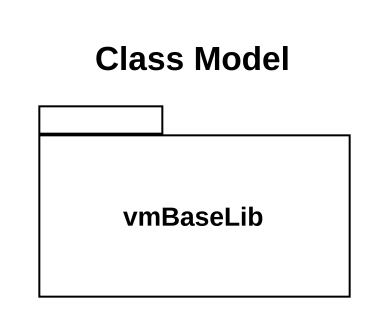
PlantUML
@startuml
title Class Model
package vmBaseLib {
}
@enduml
